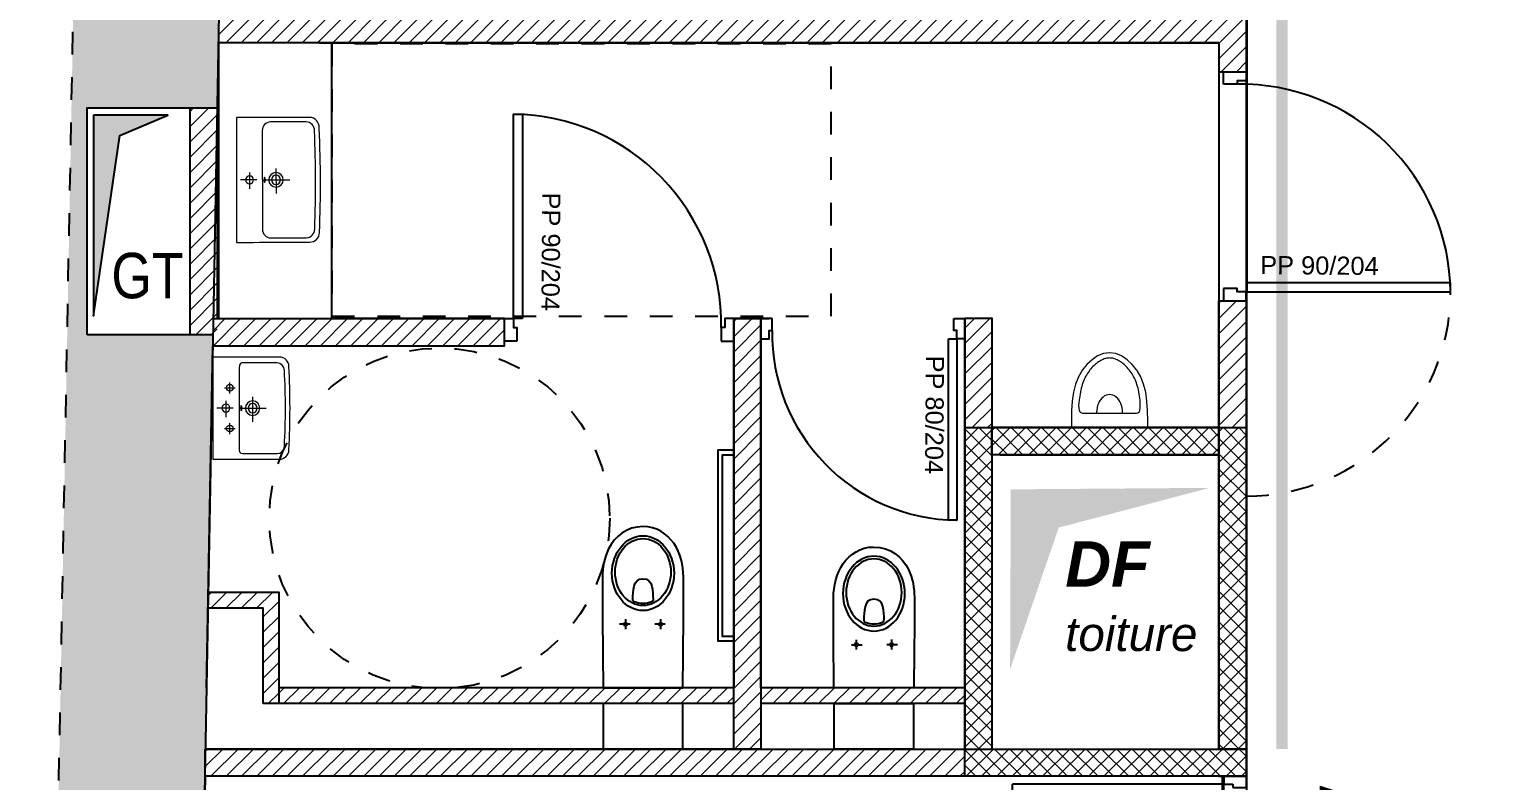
# Model space of a CAD drawing. Extents: x -27.9 to 24.1, y -8.6 to 57.6.
# Drawn here: x -16.51 to -10.08, y 0.5 to 3.81 of the extents above; entities that cross this region are included whole.
import ezdxf

# ---------------------------------------------------------------- set-up
doc = ezdxf.new("R2010")
doc.units = 0
doc.header["$LTSCALE"] = 0.002
for name, pattern in [('CACHE', [0.375, 0.25, -0.125]), ('CONTINU', [0]), ('DASHED', [0.75, 0.5, -0.25]), ('HIDDEN2', [0.1875, 0.125, -0.0625])]:
    doc.linetypes.add(name, pattern=pattern)
for name, color, linetype in [('01-STR_MACONNERIE_HACH', 252, 'Continuous'), ('02-CL HACH PLATRE', 6, 'Continuous'), ('A-Etiquettes', 7, 'Continuous'), ('A-legende', 7, 'Continuous'), ('Exit- Etiquette-incendie', 1, 'Continuous')]:
    doc.layers.add(name, color=color, linetype=linetype)
doc.layers.add('A-MOQUETTE', color=7, linetype='Continuous', true_color=0xe0e9ff)
doc.layers.add('A-portes', color=7, linetype='Continuous', lineweight=25)
doc.styles.add('COTE 100', font='arial.ttf', dxfattribs={"height": 0.15})
doc.styles.get("Standard").update_dxf_attribs({"font": 'ARIALN.TTF'})
doc.styles.add('verdana', font='swissc.ttf')

# ---------------------------------------------------------------- blocks, each defined once
blk = doc.blocks.new('wc PMR')
for points in [[(-0.4001, 0.2411), (-0.4001, 0.2611), (-0.3501, 0.2611), (-0.3501, 1.0611), (-0.4001, 1.0611), (-0.4001, 1.0811), (-0.3301, 1.0811), (-0.3301, 0.2411), (-0.4001, 0.2411)], [(0.1752, -0.035), (0.1752, -0.235), (-0.1753, -0.235), (-0.1753, -0.035), (0.1752, -0.035)]]:
    blk.add_lwpolyline(points)
for points in [[(-0.1356, 0.6717), (-0.1047, 0.7143), (-0.0611, 0.745), (-0.0001, 0.745)], [(-0.1783, 0.5239), (-0.1779, 0.5716), (-0.1666, 0.629), (-0.1356, 0.6717)], [(-0.078, 0.3365), (-0.078, 0.3365), (-0.078, 0.2933), (-0.078, 0.2933)], [(0.0773, 0.3369), (0.0773, 0.3369), (0.0773, 0.2936), (0.0773, 0.2936)], [(-0.0985, 0.3147), (-0.0985, 0.3147), (-0.0522, 0.3147), (-0.0522, 0.3147)], [(0.0568, 0.3151), (0.0568, 0.3151), (0.1031, 0.3151), (0.1031, 0.3151)], [(0.1752, 0.035), (0.1752, 0.035), (-0.1754, 0.035), (-0.1754, 0.035)]]:
    blk.add_open_spline(points, degree=3)
for points, knots in [([(-0.0001, 0.745), (-0.0001, 0.745), (0.0724, 0.7449), (0.1234, 0.7019), (0.1515, 0.6466)], [0.5714286, 0.5714286, 0.5714286, 0.5714286, 0.5714286, 0.7142857, 0.7142857, 0.7142857, 0.7142857]), ([(-0.0002, 0.7044), (0.0752, 0.7044), (0.1364, 0.6306), (0.1364, 0.5396), (0.1364, 0.5396), (0.1364, 0.4486), (0.0753, 0.3748), (-0.0002, 0.3748), (-0.0002, 0.3748), (-0.0756, 0.3748), (-0.1368, 0.4486), (-0.1368, 0.5396), (-0.1368, 0.5396), (-0.1368, 0.6306), (-0.0756, 0.7044), (-0.0002, 0.7044)], [0, 0, 0, 0, 0.25, 0.25, 0.25, 0.25, 0.5, 0.5, 0.5, 0.5, 0.75, 0.75, 0.75, 0.75, 1, 1, 1, 1]), ([(-0.0001, 0.6924), (0.0676, 0.6924), (0.1225, 0.6262), (0.1225, 0.5446), (0.1225, 0.5446), (0.1225, 0.463), (0.0676, 0.3968), (-0.0001, 0.3968), (-0.0001, 0.3968), (-0.0678, 0.3968), (-0.1227, 0.463), (-0.1228, 0.5446), (-0.1228, 0.5446), (-0.1228, 0.6262), (-0.0678, 0.6924), (-0.0001, 0.6924)], [0, 0, 0, 0, 0.25, 0.25, 0.25, 0.25, 0.5, 0.5, 0.5, 0.5, 0.75, 0.75, 0.75, 0.75, 1, 1, 1, 1]), ([(0.1515, 0.6466), (0.1515, 0.6466), (0.1711, 0.6078), (0.178, 0.5626), (0.1783, 0.5236)], [0.7142857, 0.7142857, 0.7142857, 0.7142857, 0.7142857, 0.8571429, 0.8571429, 0.8571429, 0.8571429]), ([(-0.1754, 0.035), (-0.1754, 0.035), (-0.1787, 0.3113), (-0.1791, 0.4176), (-0.1783, 0.5239)], [0.1428571, 0.1428571, 0.1428571, 0.1428571, 0.1428572, 0.2857143, 0.2857143, 0.2857143, 0.2857143]), ([(0.0445, 0.4244), (0.0446, 0.4203), (0.0419, 0.4154), (0.0382, 0.4139), (0.0382, 0.4139), (0.0262, 0.4089), (0.013, 0.4058), (0, 0.4058), (0, 0.4058), (-0.0131, 0.4058), (-0.0264, 0.4088), (-0.0385, 0.4139), (-0.0385, 0.4139), (-0.0423, 0.4155), (-0.045, 0.4204), (-0.0447, 0.4245), (-0.0447, 0.4245), (-0.0432, 0.4567), (-0.0461, 0.5154), (-0.0001, 0.5153), (-0.0001, 0.5153), (0.0459, 0.5153), (0.0439, 0.459), (0.0445, 0.4244)], [0, 0, 0, 0, 0.166667, 0.166667, 0.166667, 0.166667, 0.333333, 0.333333, 0.333333, 0.333333, 0.5, 0.5, 0.5, 0.5, 0.666667, 0.666667, 0.666667, 0.666667, 0.833333, 0.833333, 0.833333, 0.833333, 1, 1, 1, 1]), ([(0.1783, 0.5236), (0.1783, 0.5236), (0.179, 0.4174), (0.1779, 0.3112), (0.1752, 0.035)], [0.8571429, 0.8571429, 0.8571429, 0.8571429, 0.8571429, 1, 1, 1, 1]), ([(-0.0776, 0.3223), (-0.0735, 0.3223), (-0.0702, 0.319), (-0.0702, 0.3149), (-0.0702, 0.3149), (-0.0702, 0.3108), (-0.0735, 0.3074), (-0.0776, 0.3074), (-0.0776, 0.3074), (-0.0817, 0.3074), (-0.0851, 0.3108), (-0.0851, 0.3149), (-0.0851, 0.3149), (-0.0851, 0.319), (-0.0817, 0.3223), (-0.0776, 0.3223)], [0, 0, 0, 0, 0.25, 0.25, 0.25, 0.25, 0.5, 0.5, 0.5, 0.5, 0.75, 0.75, 0.75, 0.75, 1, 1, 1, 1]), ([(0.0775, 0.3223), (0.0816, 0.3223), (0.0849, 0.319), (0.0849, 0.3149), (0.0849, 0.3149), (0.0849, 0.3108), (0.0816, 0.3074), (0.0775, 0.3074), (0.0775, 0.3074), (0.0733, 0.3074), (0.07, 0.3108), (0.07, 0.3149), (0.07, 0.3149), (0.07, 0.319), (0.0733, 0.3223), (0.0775, 0.3223)], [0, 0, 0, 0, 0.25, 0.25, 0.25, 0.25, 0.5, 0.5, 0.5, 0.5, 0.75, 0.75, 0.75, 0.75, 1, 1, 1, 1])]:
    blk.add_open_spline(points, degree=3, knots=knots)
blk = doc.blocks.new('WC hand 2')
at = {"linetype": 'Continuous'}
for points, knots in [([(-101.7106, 114.8236), (-101.6352, 114.8236), (-101.574, 114.7498), (-101.574, 114.6588), (-101.574, 114.6588), (-101.574, 114.5678), (-101.6352, 114.494), (-101.7106, 114.494), (-101.7106, 114.494), (-101.7861, 114.494), (-101.8472, 114.5678), (-101.8472, 114.6588), (-101.8472, 114.6588), (-101.8472, 114.7498), (-101.7861, 114.8236), (-101.7106, 114.8236)], [0, 0, 0, 0, 0.25, 0.25, 0.25, 0.25, 0.5, 0.5, 0.5, 0.5, 0.75, 0.75, 0.75, 0.75, 1, 1, 1, 1]), ([(-101.7106, 114.8116), (-101.6428, 114.8116), (-101.5879, 114.7454), (-101.5879, 114.6638), (-101.5879, 114.6638), (-101.5879, 114.5822), (-101.6428, 114.516), (-101.7106, 114.516), (-101.7106, 114.516), (-101.7783, 114.516), (-101.8332, 114.5822), (-101.8332, 114.6638), (-101.8332, 114.6638), (-101.8332, 114.7454), (-101.7783, 114.8116), (-101.7106, 114.8116)], [0, 0, 0, 0, 0.25, 0.25, 0.25, 0.25, 0.5, 0.5, 0.5, 0.5, 0.75, 0.75, 0.75, 0.75, 1, 1, 1, 1]), ([(-101.7105, 114.8642), (-101.7105, 114.8642), (-101.638, 114.8642), (-101.587, 114.8211), (-101.5589, 114.7658)], [0.5714286, 0.5714286, 0.5714286, 0.5714286, 0.5714286, 0.7142857, 0.7142857, 0.7142857, 0.7142857]), ([(-101.5589, 114.7658), (-101.5589, 114.7658), (-101.5393, 114.727), (-101.5325, 114.6818), (-101.5322, 114.6428)], [0.7142857, 0.7142857, 0.7142857, 0.7142857, 0.7142857, 0.8571429, 0.8571429, 0.8571429, 0.8571429]), ([(-101.8869, 114.2442), (-101.8869, 114.2442), (-101.8892, 114.4305), (-101.8895, 114.5368), (-101.8887, 114.6432)], [0.1428571, 0.1428571, 0.1428571, 0.1428571, 0.1428572, 0.2857143, 0.2857143, 0.2857143, 0.2857143]), ([(-101.6659, 114.5436), (-101.6658, 114.5395), (-101.6685, 114.5347), (-101.6723, 114.5331), (-101.6723, 114.5331), (-101.6843, 114.5281), (-101.6974, 114.525), (-101.7105, 114.525), (-101.7105, 114.525), (-101.7236, 114.525), (-101.7368, 114.528), (-101.7489, 114.5331), (-101.7489, 114.5331), (-101.7527, 114.5347), (-101.7554, 114.5396), (-101.7552, 114.5437), (-101.7552, 114.5437), (-101.7536, 114.5759), (-101.7566, 114.6346), (-101.7106, 114.6345), (-101.7106, 114.6345), (-101.6645, 114.6345), (-101.6665, 114.5782), (-101.6659, 114.5436)], [0, 0, 0, 0, 0.166667, 0.166667, 0.166667, 0.166667, 0.333333, 0.333333, 0.333333, 0.333333, 0.5, 0.5, 0.5, 0.5, 0.666667, 0.666667, 0.666667, 0.666667, 0.833333, 0.833333, 0.833333, 0.833333, 1, 1, 1, 1]), ([(-101.5322, 114.6428), (-101.5322, 114.6428), (-101.5314, 114.5366), (-101.5326, 114.4304), (-101.5352, 114.2442)], [0.8571429, 0.8571429, 0.8571429, 0.8571429, 0.8571429, 1, 1, 1, 1]), ([(-101.7881, 114.4416), (-101.784, 114.4416), (-101.7806, 114.4382), (-101.7806, 114.4341), (-101.7806, 114.4341), (-101.7806, 114.43), (-101.784, 114.4267), (-101.7881, 114.4267), (-101.7881, 114.4267), (-101.7922, 114.4267), (-101.7955, 114.43), (-101.7955, 114.4341), (-101.7955, 114.4341), (-101.7955, 114.4382), (-101.7922, 114.4416), (-101.7881, 114.4416)], [0, 0, 0, 0, 0.25, 0.25, 0.25, 0.25, 0.5, 0.5, 0.5, 0.5, 0.75, 0.75, 0.75, 0.75, 1, 1, 1, 1]), ([(-101.633, 114.4416), (-101.6289, 114.4416), (-101.6256, 114.4382), (-101.6256, 114.4341), (-101.6256, 114.4341), (-101.6256, 114.43), (-101.6289, 114.4267), (-101.633, 114.4267), (-101.633, 114.4267), (-101.6371, 114.4267), (-101.6405, 114.43), (-101.6405, 114.4341), (-101.6405, 114.4341), (-101.6405, 114.4382), (-101.6371, 114.4416), (-101.633, 114.4416)], [0, 0, 0, 0, 0.25, 0.25, 0.25, 0.25, 0.5, 0.5, 0.5, 0.5, 0.75, 0.75, 0.75, 0.75, 1, 1, 1, 1])]:
    blk.add_open_spline(points, degree=3, knots=knots, dxfattribs=at)
for points in [[(-101.846, 114.7909), (-101.8151, 114.8335), (-101.7716, 114.8642), (-101.7105, 114.8642)], [(-101.8887, 114.6432), (-101.8884, 114.6909), (-101.8771, 114.7482), (-101.846, 114.7909)], [(-101.5352, 114.2442), (-101.5352, 114.2442), (-101.8869, 114.2442), (-101.8869, 114.2442)]]:
    blk.add_open_spline(points, degree=3, dxfattribs=at)
at = {"linetype": 'DASHED'}
for points in [[(-101.809, 114.4339), (-101.809, 114.4339), (-101.7627, 114.4339), (-101.7627, 114.4339)], [(-101.7884, 114.4557), (-101.7884, 114.4557), (-101.7884, 114.4125), (-101.7884, 114.4125)], [(-101.6537, 114.4343), (-101.6537, 114.4343), (-101.6074, 114.4343), (-101.6074, 114.4343)], [(-101.6332, 114.4561), (-101.6332, 114.4561), (-101.6332, 114.4128), (-101.6332, 114.4128)]]:
    blk.add_open_spline(points, degree=3, dxfattribs=at)
blk = doc.blocks.new('WC HF')
blk.add_lwpolyline([(-0.1752, 0.035), (-0.1752, 0.235), (0.1752, 0.235), (0.1752, 0.035), (-0.1752, 0.035)])
at = {"rotation": 180.0036056120651}
blk.add_blockref('WC hand 2', (-101.7183, 114.2028), dxfattribs=at)
blk = doc.blocks.new('E1147-p.dwg_01')
at = {"lineweight": 0}
for p, q in [((0.147, 0.274), (0.147, -0.273)), ((0.069, -0.389), (0.172, -0.387)), ((0.172, -0.387), (0.27, -0.38)), ((0.27, -0.38), (0.361, -0.367))]:
    blk.add_line(p, q, dxfattribs=at)
blk.add_lwpolyline([(0.361, -0.367), (0.443, -0.346), (0.516, -0.317), (0.58, -0.279), (0.587, -0.274), (0.643, -0.23), (0.691, -0.178), (0.729, -0.122), (0.753, -0.062), (0.762, 0), (0.753, 0.061), (0.729, 0.122), (0.691, 0.178), (0.643, 0.23), (0.587, 0.274), (0.516, 0.317), (0.443, 0.346), (0.361, 0.367), (0.27, 0.38), (0.172, 0.386), (0.069, 0.389), (0, 0.389), (0, -0.389), (0.069, -0.389)], dxfattribs=at)
blk.add_ellipse((0.155, 0), major_axis=(-0.181, 0), ratio=0.728687, start_param=1.570796, end_param=4.712389, dxfattribs=at)
blk.add_open_spline([(0.174, -0.308), (0.209, -0.31), (0.272, -0.313), (0.361, -0.3), (0.437, -0.281), (0.504, -0.254), (0.562, -0.221), (0.612, -0.181), (0.653, -0.137), (0.684, -0.091), (0.704, -0.045), (0.711, 0), (0.704, 0.045), (0.684, 0.091), (0.653, 0.137), (0.612, 0.181), (0.562, 0.22), (0.504, 0.254), (0.437, 0.28), (0.361, 0.3), (0.273, 0.309), (0.202, 0.321), (0.153, 0.299), (0.149, 0.283), (0.147, 0.274)], degree=3, knots=[0, 0, 0, 0, 4.097726, 7.484061, 10.556982, 13.361806, 15.964175, 18.439472, 20.836209, 23.049526, 24.995909, 26.665544, 28.335179, 30.281562, 32.494879, 34.891475, 37.366912, 39.969231, 42.774055, 45.846879, 49.233313, 53.301965, 54.114427, 55.161375, 55.161375, 55.161375, 55.161375], dxfattribs=at)
blk.add_spline([(0.147, -0.273), (0.156, -0.298), (0.174, -0.308)], degree=3, dxfattribs=at)
blk = doc.blocks.new('BLOC_ATT_RENS_100')
at = {"flags": 8}
for tag, p, height in [('N°', (-0.4156, 0.9727), 0.25), ('TITRE', (-0.4156, 0.6753), 0.21), ('SURF', (-0.4156, 0.3727), 0.15), ('EFFECTIF', (-0.4156, 0.0727), 0.15), ('HSP', (-0.4156, -0.2356), 0.15), ('REV.SOL', (-0.4156, -0.5258), 0.15), ('REV.MUR', (-0.4156, -0.8258), 0.15), ('PLAF', (-0.4156, -1.1258), 0.15)]:
    blk.add_attdef(tag, p, '', height=height, dxfattribs=at)
at = {"layer": 'Exit- Etiquette-incendie', "flags": 8}
for tag, p in [('EFFECTIF.MAX', (-0.4156, -1.414)), ('SURF.PROG', (-0.4156, -1.6479))]:
    blk.add_attdef(tag, p, '', height=0.15, dxfattribs=at)
blk = doc.blocks.new('Xref-R3-2018-11')
h = blk.add_hatch(color=256)
h.dxf.hatch_style = 1
h.paths.add_polyline_path([(-13.5068, -3.4388), (-13.5068, -4.3229), (-13.3914, -3.5288), (-13.1797, -3.4388)])
h = blk.add_hatch(color=256)
h.dxf.hatch_style = 1
h.paths.add_polyline_path([(-9.4655, -5.0874), (-9.4686, -5.8801), (-9.2544, -5.2559), (-8.5886, -5.0808)])
at = {"layer": '01-STR_MACONNERIE_HACH'}
h = blk.add_hatch(color=256, dxfattribs=at)
h.dxf.hatch_style = 1
h.paths.add_polyline_path([(-11.1808, -12.8229), (-11.2133, -13.0681), (-11.2814, -13.0673), (-11.2822, -13.1273), (-11.2323, -13.1279), (-11.2358, -13.4016), (-10.2963, -13.4136), (-10.2928, -13.1399), (-10.2428, -13.1405), (-10.242, -13.0805), (-10.3087, -13.0797), (-10.3349, -12.8336)])
h.paths.add_polyline_path([(-8.8763, -12.8523), (-8.9088, -13.0975), (-8.9769, -13.0967), (-8.9777, -13.1567), (-8.9277, -13.1573), (-8.9312, -13.431), (-7.3386, -13.4513), (-7.3351, -13.1776), (-7.2851, -13.1783), (-7.2843, -13.1183), (-7.351, -13.1174), (-7.3772, -12.8714)])
h.paths.add_polyline_path([(-5.9186, -12.89), (-5.9511, -13.1353), (-6.0192, -13.1344), (-6.02, -13.1944), (-5.97, -13.195), (-5.9735, -13.4687), (-4.3537, -13.4894), (-4.3502, -13.2157), (-4.3002, -13.2163), (-4.2995, -13.1563), (-4.3661, -13.1555), (-4.3924, -12.9095)])
h.paths.add_polyline_path([(-2.9663, -13.1734), (-3.0344, -13.1725), (-3.0351, -13.2325), (-2.9852, -13.2331), (-2.9887, -13.5068), (-2.0358, -13.519), (-2.0323, -13.2453), (-1.9823, -13.2459), (-1.9815, -13.1859), (-2.0482, -13.1851), (-2.0744, -12.939), (-2.9338, -12.9281)])
h.paths.add_polyline_path([(-0.6158, -12.9576), (-0.6483, -13.2029), (-0.7164, -13.2021), (-0.7158, -13.2621), (-0.6672, -13.2627), (-0.6707, -13.5364), (1.2439, -13.5608), (1.2474, -13.2871), (1.2974, -13.2878), (1.2982, -13.2278), (1.2482, -13.2271), (1.2513, -12.9815)])
h.paths.add_polyline_path([(2.4372, -12.9966), (2.4341, -13.2423), (2.3841, -13.2416), (2.3834, -13.3016), (2.4333, -13.3022), (2.4298, -13.5759), (3.3231, -13.5873), (3.3266, -13.3136), (3.3766, -13.3143), (3.3773, -13.2543), (3.3273, -13.2536), (3.3305, -13.008)])
h.paths.add_polyline_path([(4.5164, -13.0231), (4.5132, -13.2688), (4.4633, -13.2681), (4.4625, -13.3281), (4.5125, -13.3288), (4.509, -13.6025), (5.2829, -13.6123), (5.6572, -13.3312), (5.508, -13.1326), (5.548, -13.1025), (5.5119, -13.0546), (5.4329, -13.1139), (5.2796, -12.925), (5.1384, -13.0311)])
h.paths.add_polyline_path([(6.2975, -12.1606), (6.4362, -12.3604), (6.3568, -12.42), (6.3928, -12.468), (6.4328, -12.438), (6.582, -12.6367), (7.4765, -11.965), (7.3273, -11.7663), (7.3672, -11.7363), (7.3312, -11.6883), (7.265, -11.738), (7.1118, -11.5491)])
h.paths.add_polyline_path([(8.1297, -10.7846), (8.2683, -10.9845), (8.2018, -11.0345), (8.2378, -11.0824), (8.2778, -11.0524), (8.427, -11.2511), (9.4261, -10.5008), (9.2769, -10.3021), (9.3169, -10.2721), (9.2809, -10.2241), (9.2106, -10.2768), (9.0574, -10.0879)])
h.paths.add_polyline_path([(10.0753, -9.3235), (10.214, -9.5233), (10.1434, -9.5763), (10.1794, -9.6243), (10.2194, -9.5943), (10.3686, -9.793), (11.3829, -9.0312), (11.2337, -8.8325), (11.2737, -8.8025), (11.2377, -8.7545), (11.1894, -8.7907), (11.0362, -8.6019)])
h.paths.add_polyline_path([(12.0541, -7.8374), (12.1928, -8.0373), (12.1442, -8.0738), (12.1802, -8.1217), (12.2202, -8.0917), (12.3694, -8.2904), (13.4214, -7.5003), (13.2722, -7.3016), (13.3122, -7.2716), (13.2762, -7.2236), (13.2279, -7.2598), (13.0747, -7.0709)])
h.paths.add_polyline_path([(14.0926, -6.3065), (14.2313, -6.5064), (14.1827, -6.5428), (14.2187, -6.5908), (14.2587, -6.5608), (14.4079, -6.7595), (15.5435, -5.9066), (15.3943, -5.7079), (15.4343, -5.6779), (15.3983, -5.6299), (15.3501, -5.6661), (15.1968, -5.4772)])
h.paths.add_polyline_path([(16.9171, -4.1853), (16.2147, -4.7128), (16.3534, -4.9126), (16.3048, -4.9491), (16.3408, -4.9971), (16.3808, -4.9671), (16.53, -5.1658), (17.7385, -4.2582), (8.9892, 7.392), (8.6276, 7.1267), (8.7221, 7.0047), (7.6518, 6.1753), (7.7893, 5.9978), (7.7498, 5.9672), (7.7865, 5.9198), (7.8036, 5.933), (7.9621, 5.7717), (8.9087, 6.5052)])
h.paths.add_polyline_path([(5.3291, 4.3754), (5.2181, 4.3882), (5.0434, 3.7382), (4.9956, 3.7511), (4.9824, 3.7018), (5.2116, 3.6402), (6.4873, 4.6288), (6.3707, 4.8226), (6.42, 4.8608), (6.3833, 4.9082), (6.3437, 4.8776), (6.2062, 5.0551)])
h.paths.add_polyline_path([(-0.3535, 6.915), (-0.3555, 6.5975), (-0.4055, 6.5978), (-0.4059, 6.5378), (-0.3599, 6.5375), (-0.3613, 6.3175), (1.2498, 6.3072), (1.2512, 6.5272), (1.2866, 6.527), (1.287, 6.587), (1.237, 6.5873), (1.2391, 6.9048)])
h.paths.add_polyline_path([(-2.6665, 6.9298), (-2.6685, 6.6123), (-2.7185, 6.6126), (-2.7189, 6.5526), (-2.6728, 6.5523), (-2.6742, 6.3323), (-1.6713, 6.3259), (-1.6698, 6.5459), (-1.6238, 6.5456), (-1.6234, 6.6056), (-1.6734, 6.6059), (-1.6714, 6.9234)])
h.paths.add_polyline_path([(-5.6415, 6.9488), (-5.6435, 6.6313), (-5.6935, 6.6316), (-5.6939, 6.5716), (-5.6479, 6.5713), (-5.6493, 6.3513), (-3.9842, 6.3407), (-3.9828, 6.5607), (-3.9367, 6.5604), (-3.9364, 6.6204), (-3.9864, 6.6207), (-3.9843, 6.9382)])
h.paths.add_polyline_path([(-8.5844, 6.9676), (-8.5864, 6.6501), (-8.6364, 6.6504), (-8.6368, 6.5904), (-8.5908, 6.5901), (-8.5922, 6.3701), (-7.0592, 6.3603), (-6.9592, 6.3597), (-6.9578, 6.5797), (-6.9118, 6.5794), (-6.9114, 6.6394), (-6.9614, 6.6397), (-6.9594, 6.9572)])
h.paths.add_polyline_path([(-10.8947, 6.9824), (-10.8967, 6.6649), (-10.9467, 6.6652), (-10.9471, 6.6052), (-10.9011, 6.6049), (-10.9025, 6.3849), (-10.0021, 6.3792), (-9.9021, 6.3785), (-9.9007, 6.5985), (-9.8547, 6.5982), (-9.8543, 6.6582), (-9.9043, 6.6585), (-9.9023, 6.9761)])
h.paths.add_polyline_path([(4.0393, 4.878), (3.4848, 4.4872), (3.7999, 4.0401), (3.8323, 4.011), (4.1091, 3.9366), (4.1223, 3.9859), (4.0772, 3.998), (4.238, 4.5961)])
edge = h.paths.add_edge_path()
edge.add_line((2.615, 5.7215), (3.1695, 6.1123))
edge.add_line((3.1695, 6.1123), (3.0138, 6.3333))
edge.add_arc((1.8436, 5.4114), 1.4897, 38.23232, 77.61848)
edge.add_line((2.1631, 6.8664), (2.163, 6.8989))
edge.add_line((2.163, 6.8989), (1.9782, 6.9001))
edge.add_line((1.9782, 6.9001), (1.9761, 6.5826))
edge.add_line((1.9761, 6.5826), (1.9261, 6.5829))
edge.add_line((1.9261, 6.5829), (1.9257, 6.5229))
edge.add_line((1.9257, 6.5229), (1.9612, 6.5227))
edge.add_line((1.9612, 6.5227), (1.9598, 6.3027))
edge.add_line((1.9598, 6.3027), (2.2066, 6.3011))
edge.add_line((2.2066, 6.3011), (2.615, 5.7215))
h.paths.add_polyline_path([(-12.9803, -4.4062), (-13.5351, -4.4062), (-13.5351, -3.4062), (-12.9616, -3.4062), (-12.7786, 6.3969), (-12.2124, 6.3933), (-12.211, 6.6133), (-12.165, 6.613), (-12.1646, 6.673), (-12.2146, 6.6733), (-12.2125, 6.9908), (-12.9153, 6.9953), (-12.913, 7.3501), (-13.403, 7.3532), (-13.7899, -13.369), (-12.6008, -13.3842), (-12.5973, -13.1105), (-12.5473, -13.1111), (-12.5465, -13.0511), (-12.6132, -13.0503), (-12.6395, -12.8042), (-12.6431, -12.8042), (-13.137, -12.7979)])
h.paths.add_polyline_path([(-13.5351, -4.4062), (-13.5351, -3.4062)], flags=16)
at = {"layer": '02-CL HACH PLATRE', "lineweight": 13, "transparency": 33554687}
h = blk.add_hatch(dxfattribs=at)
h.set_pattern_fill('ANSI31', color=256, scale=0.015)
h.paths.add_polyline_path([(-11.2668, -3.0001), (-12.4315, -3.0001), (-12.954, -3.0001), (-12.9563, -3.1201), (-12.4563, -3.1201), (-11.2683, -3.1201)])
h.paths.add_polyline_path([(-8.4282, -2.9121), (-8.5484, -2.9121), (-8.5484, -3.0001), (-11.2668, -3.0001), (-11.2683, -3.1201), (-8.5484, -3.1201), (-8.5484, -3.1214), (-8.5484, -3.2472), (-8.4282, -3.2472)])
h = blk.add_hatch(dxfattribs=at)
h.set_pattern_fill('ANSI31', color=256, scale=0.015)
h.set_pattern_definition([(45, (-0.05778, 0.00021), (-0.03367596, 0.03367596), [])])
h.paths.add_polyline_path([(-13.0816, -3.4062), (-12.9616, -3.4062), (-12.9616, -4.4062), (-13.0816, -4.4062)])
h = blk.add_hatch(dxfattribs=at)
h.set_pattern_fill('ANSI31', color=256, scale=0.015)
h.paths.add_polyline_path([(-8.4283, -4.2572), (-8.5281, -4.2572), (-8.5484, -4.2572), (-8.5485, -4.8155), (-8.4283, -4.8155)])
h = blk.add_hatch(dxfattribs=at)
h.set_pattern_fill('ANSI31', color=256, scale=0.015)
h.paths.add_polyline_path([(-11.6961, -4.4546), (-11.6961, -4.3346), (-12.9789, -4.3346), (-12.9812, -4.4546)])
h = blk.add_hatch(dxfattribs=at)
h.set_pattern_fill('ANSI31', color=256, scale=0.015)
h.set_pattern_definition([(45, (-0.036284, -5e-12), (-0.03367596, 0.03367596), [])])
h.paths.add_polyline_path([(-10.6861, -4.3346), (-10.5661, -4.3346), (-10.5661, -6.2314), (-10.6861, -6.2314)])
h = blk.add_hatch(dxfattribs=at)
h.set_pattern_fill('ANSI31', color=256, scale=0.015)
h.paths.add_polyline_path([(-9.5483, -4.3346), (-9.6683, -4.3346), (-9.6683, -4.8155), (-9.5483, -4.8155)])
h = blk.add_hatch(dxfattribs=at)
h.set_pattern_fill('ANSI37', color=256, scale=0.015)
h.set_pattern_definition([(45, (19.963716, -4e-07), (-0.03367596, 0.03367596), []), (135, (19.963716, -4e-07), (-0.03367596, -0.03367596), [])])
h.paths.add_polyline_path([(-8.4284, -4.8155), (-8.5486, -4.8155), (-8.5487, -6.2314), (-8.4284, -6.2314)])
h.paths.add_polyline_path([(-8.4284, -6.2314), (-9.6683, -6.2314), (-9.6683, -6.3514), (-8.4284, -6.3514)])
h.paths.add_polyline_path([(-9.5483, -4.8155), (-9.6683, -4.8155), (-9.6683, -6.2314), (-9.5483, -6.2314)])
h = blk.add_hatch(dxfattribs=at)
h.set_pattern_fill('ANSI37', color=256, scale=0.015)
h.set_pattern_definition([(45, (7e-06, 0.10217), (-0.03367596, 0.03367596), []), (135, (7e-06, 0.10217), (-0.03367596, -0.03367596), [])])
h.paths.add_polyline_path([(-9.5484, -4.8155), (-8.5486, -4.8155), (-8.5486, -4.9355), (-9.5484, -4.9355)])
h = blk.add_hatch(dxfattribs=at)
h.set_pattern_fill('ANSI31', color=256, scale=0.015)
h.paths.add_polyline_path([(-12.6893, -5.5414), (-13.0015, -5.5414), (-13.0028, -5.6114), (-12.7593, -5.6114), (-12.7593, -6.0314), (-12.6893, -6.0314)])
h = blk.add_hatch(dxfattribs=at)
h.set_pattern_fill('ANSI31', color=256, scale=0.015)
h.paths.add_polyline_path([(-10.6861, -5.9614), (-11.3045, -5.9614), (-11.3054, -6.0314), (-10.6861, -6.0314)])
h.paths.add_polyline_path([(-9.6683, -5.9614), (-10.5661, -5.9614), (-10.5661, -6.0314), (-9.6683, -6.0314)])
h.paths.add_polyline_path([(-12.6893, -5.9614), (-12.6893, -6.0314), (-11.3054, -6.0314), (-11.3045, -5.9614)])
h = blk.add_hatch(dxfattribs=at)
h.set_pattern_fill('ANSI31', color=256, scale=0.015)
h.paths.add_polyline_path([(-13.0144, -6.2314), (-13.0144, -6.3514), (-9.6683, -6.3514), (-9.6683, -6.2314)])
at = {"linetype": 'CACHE', "ltscale": 0.1}
blk.add_line((-13.7899, -13.369), (-13.403, 7.3532), dxfattribs=at)
blk.add_line((-12.7786, 6.3969), (-13.137, -12.7979))
at = {"linetype": 'Continuous'}
for p, q in [((-10.6861, -5.9614), (-12.6893, -5.9614)), ((-9.6683, -5.9614), (-10.5661, -5.9614)), ((-10.6861, -6.0314), (-12.7593, -6.0314)), ((-9.6683, -6.0314), (-10.5661, -6.0314)), ((-10.6498, -6.2314), (-13.0144, -6.2314)), ((-8.5486, -6.3514), (-13.0166, -6.3514))]:
    blk.add_line(p, q, dxfattribs=at)
for points in [[(-8.4282, -2.9121), (-8.4282, -3.2472)], [(-8.5484, -3.1201), (-12.9563, -3.1201)], [(-12.5111, -3.1201), (-12.9563, -3.1201)], [(-12.4563, -3.1201), (-12.9563, -3.1201), (-12.9563, -4.3346), (-12.4563, -4.3346), (-12.4563, -3.1201)], [(-8.5484, -3.1201), (-8.5484, -3.2472)], [(-8.5484, -3.2472), (-8.4281, -3.2472)], [(-13.0816, -3.4062), (-12.9616, -3.4062), (-12.9616, -4.3344)], [(-12.9796, -4.4062), (-13.0816, -4.4062), (-13.0816, -3.4062)], [(-8.5484, -4.2572), (-8.5486, -6.2314)], [(-8.5484, -4.2572), (-8.4281, -4.2572)], [(-8.4283, -4.2572), (-8.4284, -5.3336)], [(-12.9789, -4.3346), (-11.6598, -4.3346)], [(-11.6961, -4.4546), (-11.6961, -4.3346)], [(-10.6861, -6.2314), (-10.6861, -4.3346)], [(-10.6498, -4.3346), (-10.5298, -4.3346)], [(-9.6683, -6.2314), (-9.6683, -4.3346)], [(-9.5483, -5.9354), (-9.5483, -4.3346)], [(-12.9812, -4.4546), (-11.6961, -4.4546)], [(-8.5486, -5.9354), (-8.5486, -4.9176), (-8.5486, -4.8155)], [(-9.512, -4.9355), (-8.5486, -4.9355)], [(-12.6893, -6.0314), (-12.6893, -5.5414), (-13.0015, -5.5414)], [(-12.7593, -6.0314), (-12.7593, -6.0314), (-12.7593, -5.6114), (-13.0028, -5.6114)], [(-8.4284, -6.2314), (-8.4284, -6.3514)], [(-8.5484, -6.3514), (-8.4284, -6.3514)]]:
    blk.add_lwpolyline(points, dxfattribs=at)
at = {"linetype": 'CONTINU'}
for points in [[(-13.0093, -5.9614), (-12.9812, -4.4546), (-11.6961, -4.4546), (-11.6961, -4.3346), (-12.4563, -4.3346), (-12.4563, -3.1201), (-12.2752, -3.1207), (-12.5111, -3.1201), (-8.5484, -3.1214), (-8.5484, -4.8155), (-9.5483, -4.8155), (-9.5483, -4.3346), (-9.6683, -4.3346), (-9.6683, -5.9614), (-10.5661, -5.9614), (-10.5661, -4.3346), (-10.6861, -4.3346), (-10.6861, -5.9614), (-12.6893, -5.9614)], [(-10.5298, -6.2314), (-9.632, -6.2314)], [(-8.5486, -6.2314), (-8.4282, -6.2314)]]:
    blk.add_lwpolyline(points, dxfattribs=at)
at = {"color": 6, "linetype": 'HIDDEN2'}
blk.add_lwpolyline([(-12.4562, -4.3243), (-10.2562, -4.3243), (-10.2562, -3.1243), (-12.4562, -3.1243), (-12.4562, -4.3243)], dxfattribs=at)
at = {"linetype": 'CONTINU'}
for points in [[(-8.5281, -3.3022), (-8.5281, -3.2472), (-8.4281, -3.2472), (-8.4281, -3.2872), (-8.4681, -3.2872), (-8.4681, -3.3022), (-8.5281, -3.3022)], [(-11.6161, -4.3346), (-11.6561, -4.3346), (-11.6561, -3.4346), (-11.6161, -3.4346)], [(-8.4281, -4.1772), (-8.4281, -4.2172), (-7.5281, -4.2172), (-7.5281, -4.1772)], [(-8.5281, -4.2022), (-8.5281, -4.2572), (-8.4281, -4.2572), (-8.4281, -4.2172), (-8.4681, -4.2172), (-8.4681, -4.2022), (-8.5281, -4.2022)], [(-11.6411, -4.4346), (-11.6961, -4.4346), (-11.6961, -4.3346), (-11.6561, -4.3346), (-11.6561, -4.3746), (-11.6411, -4.3746), (-11.6411, -4.4346)], [(-10.7411, -4.4346), (-10.6861, -4.4346), (-10.6861, -4.3346), (-10.7261, -4.3346), (-10.7261, -4.3746), (-10.7411, -4.3746), (-10.7411, -4.4346)], [(-10.6861, -4.3346), (-10.5661, -4.3346), (-10.5661, -6.2314), (-10.6861, -6.2314)], [(-10.5172, -4.3346), (-10.5661, -4.3346), (-10.5661, -4.4235), (-10.5305, -4.4235), (-10.5305, -4.3879), (-10.5172, -4.3879), (-10.5172, -4.3346)], [(-9.7172, -4.3346), (-9.6683, -4.3346), (-9.6683, -4.4235), (-9.7038, -4.4235), (-9.7038, -4.3879), (-9.7172, -4.3879), (-9.7172, -4.3346)], [(-9.5483, -4.3346), (-9.6683, -4.3346), (-9.6683, -6.2314), (-9.5483, -6.2314)], [(-9.7394, -4.4235), (-9.7038, -4.4235), (-9.7038, -5.2235), (-9.7394, -5.2235)], [(-9.6685, -4.8155), (-8.4285, -4.8155), (-8.4283, -6.3514), (-9.6683, -6.3514)], [(-9.5484, -4.8155), (-8.5486, -4.8155), (-8.5486, -4.9355), (-9.5484, -4.9355)], [(-13.0144, -6.2314), (-8.4284, -6.2314), (-8.4284, -6.3514), (-13.0144, -6.3514)]]:
    blk.add_lwpolyline(points, close=True, dxfattribs=at)
for points in [[(-13.5351, -4.4062), (-13.5351, -3.4062), (-13.0351, -3.4062)], [(-13.0351, -4.4062), (-13.5351, -4.4062)]]:
    blk.add_lwpolyline(points)
blk.add_lwpolyline([(-13.5068, -3.4388), (-13.5068, -4.3229), (-13.3914, -3.5288), (-13.1797, -3.4388)], close=True)
at = {"linetype": 'Continuous'}
blk.add_lwpolyline([(-8.4284, -6.2314), (-8.5486, -6.2314), (-8.5484, -4.2572), (-8.4282, -4.2572)], close=True, dxfattribs=at)
at = {"color": 6, "linetype": 'HIDDEN2'}
blk.add_circle((-11.9826, -5.2149), 0.75, dxfattribs=at)
at = {"linetype": 'CONTINU'}
for centre, radius, start, end in [((-8.4539, -4.2279), 0.9259, 0.66487, 90.8794), ((-11.6668, -4.3604), 0.9259, 359.1206, 89.33513), ((-9.6943, -4.4006), 0.823, 179.1206, 269.33513)]:
    blk.add_arc(centre, radius, start, end, dxfattribs=at)
at = {"linetype": 'HIDDEN2', "ltscale": 1.2}
blk.add_arc((-8.4281, -4.2172), 0.9, 270, 2.54732, dxfattribs=at)
at = {"lineweight": 18}
for centre, major_axis in [((-12.9061, -4.6398), (-0.015, 0)), ((-12.9064, -4.8193), (0, -0.015))]:
    blk.add_ellipse(centre, major_axis=major_axis, ratio=1, dxfattribs=at)
for points, knots in [([(-12.8769, -3.9992), (-12.8769, -3.9992), (-12.8769, -3.4494), (-12.8769, -3.4494), (-12.8769, -3.4494), (-12.8769, -3.4494), (-12.5544, -3.4485), (-12.5544, -3.4485), (-12.5544, -3.4485), (-12.5313, -3.4484), (-12.5123, -3.4676), (-12.5122, -3.496), (-12.5122, -3.496), (-12.5053, -3.6659), (-12.5052, -3.7864), (-12.5109, -3.9563), (-12.5109, -3.9563), (-12.5117, -3.9795), (-12.531, -3.9983), (-12.5545, -3.9984), (-12.5545, -3.9984), (-12.5545, -3.9984), (-12.8769, -3.9992), (-12.8769, -3.9992)], [0, 0, 0, 0, 0.142857, 0.142857, 0.142857, 0.142867, 0.285714, 0.285714, 0.285714, 0.285724, 0.428571, 0.428571, 0.428571, 0.428581, 0.571429, 0.571429, 0.571429, 0.571439, 0.714286, 0.714286, 0.714286, 0.714296, 1, 1, 1, 1]), ([(-12.7628, -3.9412), (-12.7628, -3.9412), (-12.7635, -3.5069), (-12.7635, -3.5069), (-12.7635, -3.5069), (-12.7635, -3.4859), (-12.7471, -3.4688), (-12.7269, -3.4687), (-12.7269, -3.4687), (-12.7269, -3.4687), (-12.5697, -3.4683), (-12.5697, -3.4683), (-12.5697, -3.4683), (-12.5495, -3.4682), (-12.5329, -3.4853), (-12.5329, -3.5063), (-12.5329, -3.5063), (-12.527, -3.6675), (-12.5267, -3.7793), (-12.5321, -3.9406), (-12.5321, -3.9406), (-12.5328, -3.9615), (-12.5485, -3.9788), (-12.5687, -3.9788), (-12.5687, -3.9788), (-12.5687, -3.9788), (-12.7259, -3.9792), (-12.7259, -3.9792), (-12.7259, -3.9792), (-12.7461, -3.9793), (-12.7627, -3.9622), (-12.7628, -3.9412)], [0, 0, 0, 0, 0.111111, 0.111111, 0.111111, 0.111121, 0.222222, 0.222222, 0.222222, 0.222232, 0.333333, 0.333333, 0.333333, 0.333343, 0.444444, 0.444444, 0.444444, 0.444454, 0.555556, 0.555556, 0.555556, 0.555566, 0.666667, 0.666667, 0.666667, 0.666677, 0.777778, 0.777778, 0.777778, 0.777788, 1, 1, 1, 1]), ([(-12.8313, -3.7113), (-12.8245, -3.7044), (-12.8134, -3.7044), (-12.8065, -3.7112), (-12.8065, -3.7112), (-12.7997, -3.718), (-12.7997, -3.7291), (-12.8065, -3.736), (-12.8065, -3.736), (-12.8133, -3.7428), (-12.8244, -3.7428), (-12.8312, -3.736), (-12.8312, -3.736), (-12.8381, -3.7292), (-12.8381, -3.7181), (-12.8313, -3.7113)], [0, 0, 0, 0, 0.2, 0.2, 0.2, 0.20001, 0.4, 0.4, 0.4, 0.40001, 0.6, 0.6, 0.6, 0.60001, 1, 1, 1, 1]), ([(-12.7563, -3.7236), (-12.7563, -3.7171), (-12.7547, -3.7119), (-12.7527, -3.7121), (-12.7527, -3.7121), (-12.7508, -3.7122), (-12.7493, -3.7176), (-12.7493, -3.7242), (-12.7493, -3.7242), (-12.7494, -3.7307), (-12.751, -3.7359), (-12.7529, -3.7357), (-12.7529, -3.7357), (-12.7548, -3.7356), (-12.7564, -3.7301), (-12.7563, -3.7236)], [0, 0, 0, 0, 0.2, 0.2, 0.2, 0.20001, 0.4, 0.4, 0.4, 0.40001, 0.6, 0.6, 0.6, 0.60001, 1, 1, 1, 1]), ([(-12.7347, -3.7238), (-12.7348, -3.7061), (-12.7205, -3.6918), (-12.7029, -3.6918), (-12.7029, -3.6918), (-12.6852, -3.6917), (-12.6709, -3.706), (-12.6708, -3.7236), (-12.6708, -3.7236), (-12.6708, -3.7412), (-12.6851, -3.7556), (-12.7027, -3.7556), (-12.7027, -3.7556), (-12.7203, -3.7557), (-12.7347, -3.7414), (-12.7347, -3.7238)], [0, 0, 0, 0, 0.2, 0.2, 0.2, 0.20001, 0.4, 0.4, 0.4, 0.40001, 0.6, 0.6, 0.6, 0.60001, 1, 1, 1, 1]), ([(-12.7228, -3.7237), (-12.7229, -3.7127), (-12.7139, -3.7037), (-12.7028, -3.7036), (-12.7028, -3.7036), (-12.6917, -3.7036), (-12.6827, -3.7126), (-12.6827, -3.7236), (-12.6827, -3.7236), (-12.6827, -3.7347), (-12.6916, -3.7437), (-12.7027, -3.7438), (-12.7027, -3.7438), (-12.7138, -3.7438), (-12.7228, -3.7348), (-12.7228, -3.7237)], [0, 0, 0, 0, 0.2, 0.2, 0.2, 0.20001, 0.4, 0.4, 0.4, 0.40001, 0.6, 0.6, 0.6, 0.60001, 1, 1, 1, 1]), ([(-12.9812, -4.9548), (-12.9812, -4.9548), (-12.9812, -4.5046), (-12.9812, -4.5046), (-12.9812, -4.5046), (-12.9812, -4.5046), (-12.688, -4.5046), (-12.688, -4.5046), (-12.688, -4.5046), (-12.6649, -4.5046), (-12.646, -4.5225), (-12.646, -4.5461), (-12.646, -4.5461), (-12.6395, -4.6684), (-12.6394, -4.7908), (-12.6456, -4.9132), (-12.6456, -4.9132), (-12.6467, -4.9363), (-12.6647, -4.9548), (-12.6882, -4.9548), (-12.6882, -4.9548), (-12.6882, -4.9548), (-12.9812, -4.9548), (-12.9812, -4.9548)], [0, 0, 0, 0, 0.142857, 0.142857, 0.142857, 0.142867, 0.285714, 0.285714, 0.285714, 0.285724, 0.428571, 0.428571, 0.428571, 0.428581, 0.571429, 0.571429, 0.571429, 0.571439, 0.714286, 0.714286, 0.714286, 0.714296, 1, 1, 1, 1]), ([(-12.8653, -4.9121), (-12.8653, -4.9121), (-12.8653, -4.5519), (-12.8653, -4.5519), (-12.8653, -4.5519), (-12.8653, -4.5314), (-12.8581, -4.5299), (-12.843, -4.5299), (-12.843, -4.5299), (-12.843, -4.5299), (-12.6974, -4.5299), (-12.6974, -4.5299), (-12.6974, -4.5299), (-12.68, -4.5299), (-12.6667, -4.545), (-12.6657, -4.5632), (-12.6657, -4.5632), (-12.6597, -4.6744), (-12.6597, -4.7856), (-12.6657, -4.8968), (-12.6657, -4.8968), (-12.6667, -4.9151), (-12.68, -4.9299), (-12.6974, -4.9299), (-12.6974, -4.9299), (-12.6974, -4.9299), (-12.8444, -4.9299), (-12.8444, -4.9299), (-12.8444, -4.9299), (-12.8509, -4.9299), (-12.8653, -4.9303), (-12.8653, -4.9121)], [0, 0, 0, 0, 0.111111, 0.111111, 0.111111, 0.111121, 0.222222, 0.222222, 0.222222, 0.222232, 0.333333, 0.333333, 0.333333, 0.333343, 0.444444, 0.444444, 0.444444, 0.444454, 0.555556, 0.555556, 0.555556, 0.555566, 0.666667, 0.666667, 0.666667, 0.666677, 0.777778, 0.777778, 0.777778, 0.777788, 1, 1, 1, 1]), ([(-12.8378, -4.7298), (-12.8378, -4.7121), (-12.8235, -4.6978), (-12.8058, -4.6978), (-12.8058, -4.6978), (-12.7882, -4.6978), (-12.7739, -4.7121), (-12.7739, -4.7298), (-12.7739, -4.7298), (-12.7739, -4.7474), (-12.7882, -4.7617), (-12.8058, -4.7617), (-12.8058, -4.7617), (-12.8235, -4.7617), (-12.8378, -4.7474), (-12.8378, -4.7298)], [0, 0, 0, 0, 0.2, 0.2, 0.2, 0.20001, 0.4, 0.4, 0.4, 0.40001, 0.6, 0.6, 0.6, 0.60001, 1, 1, 1, 1]), ([(-12.9358, -4.7171), (-12.9289, -4.7103), (-12.9179, -4.7103), (-12.911, -4.7171), (-12.911, -4.7171), (-12.9042, -4.724), (-12.9042, -4.735), (-12.911, -4.7419), (-12.911, -4.7419), (-12.9179, -4.7487), (-12.9289, -4.7487), (-12.9358, -4.7419), (-12.9358, -4.7419), (-12.9426, -4.735), (-12.9426, -4.724), (-12.9358, -4.7171)], [0, 0, 0, 0, 0.2, 0.2, 0.2, 0.20001, 0.4, 0.4, 0.4, 0.40001, 0.6, 0.6, 0.6, 0.60001, 1, 1, 1, 1]), ([(-12.8594, -4.7295), (-12.8593, -4.723), (-12.8577, -4.7178), (-12.8558, -4.718), (-12.8558, -4.718), (-12.8538, -4.7182), (-12.8523, -4.7236), (-12.8524, -4.7301), (-12.8524, -4.7301), (-12.8525, -4.7367), (-12.8541, -4.7418), (-12.856, -4.7417), (-12.856, -4.7417), (-12.8579, -4.7415), (-12.8594, -4.7361), (-12.8594, -4.7295)], [0, 0, 0, 0, 0.2, 0.2, 0.2, 0.20001, 0.4, 0.4, 0.4, 0.40001, 0.6, 0.6, 0.6, 0.60001, 1, 1, 1, 1]), ([(-12.8259, -4.7298), (-12.8259, -4.7187), (-12.8169, -4.7097), (-12.8058, -4.7097), (-12.8058, -4.7097), (-12.7947, -4.7097), (-12.7858, -4.7187), (-12.7858, -4.7298), (-12.7858, -4.7298), (-12.7858, -4.7408), (-12.7947, -4.7498), (-12.8058, -4.7498), (-12.8058, -4.7498), (-12.8169, -4.7498), (-12.8259, -4.7408), (-12.8259, -4.7298)], [0, 0, 0, 0, 0.2, 0.2, 0.2, 0.20001, 0.4, 0.4, 0.4, 0.40001, 0.6, 0.6, 0.6, 0.60001, 1, 1, 1, 1])]:
    blk.add_open_spline(points, degree=3, knots=knots, dxfattribs=at)
for points in [[(-12.7873, -3.7238), (-12.7873, -3.7238), (-12.8596, -3.7238), (-12.8596, -3.7238)], [(-12.8193, -3.6912), (-12.8193, -3.6912), (-12.8193, -3.7635), (-12.8193, -3.7635)], [(-12.7524, -3.7239), (-12.7524, -3.7239), (-12.6424, -3.7235), (-12.6424, -3.7235)], [(-12.7028, -3.6734), (-12.7028, -3.6734), (-12.7025, -3.7835), (-12.7025, -3.7835)], [(-12.9059, -4.6643), (-12.9059, -4.6643), (-12.9059, -4.6159), (-12.9059, -4.6159)], [(-12.9293, -4.6398), (-12.9293, -4.6398), (-12.8831, -4.6398), (-12.8831, -4.6398)], [(-12.9237, -4.6971), (-12.9237, -4.6971), (-12.9239, -4.7694), (-12.9239, -4.7694)], [(-12.8058, -4.6795), (-12.8058, -4.6795), (-12.8057, -4.7896), (-12.8057, -4.7896)], [(-12.8918, -4.7298), (-12.8918, -4.7298), (-12.9641, -4.7296), (-12.9641, -4.7296)], [(-12.8554, -4.7298), (-12.8554, -4.7298), (-12.7455, -4.7297), (-12.7455, -4.7297)], [(-12.9295, -4.8196), (-12.9295, -4.8196), (-12.8831, -4.8196), (-12.8831, -4.8196)], [(-12.906, -4.8443), (-12.906, -4.8443), (-12.906, -4.7955), (-12.906, -4.7955)]]:
    blk.add_open_spline(points, degree=3, dxfattribs=at)
ref = blk.add_blockref('BLOC_ATT_RENS_100', (-13.0854, -4.6397), dxfattribs=dict(xscale=0.8245668775708916, yscale=0.8245668775708916, zscale=1.601966941423554))
ref.add_attrib('TITRE', 'GT', (-13.4281, -4.2454), dxfattribs={"height": 0.2, "style": 'verdana', "flags": 8})
at = {"lineweight": 18, "xscale": 0.4330708663173978, "yscale": 0.4330708663173978, "zscale": 0.4330708663173978, "rotation": 89.99999961263066}
blk.add_blockref('E1147-p.dwg_01', (-9.0303, -4.8155), dxfattribs=at)
at = {"lineweight": 18, "xscale": -1, "rotation": 0.002912768063225712}
blk.add_blockref('wc PMR', (-11.0861, -5.9964), dxfattribs=at)
at = {"lineweight": 18, "rotation": 179.9999996955037}
blk.add_blockref('WC HF', (-10.069, -5.9964), dxfattribs=at)
at = {"char_height": 0.08, "width": 1.472401, "attachment_point": 1}
for s, insert, rotation in [('{\\fArial|b0|i0|c0|p34;PP 90/204}', (-11.4494, -3.7799), 269.50124), ('{\\fArial|b0|i0|c0|p34;PP 90/204}', (-8.3663, -4.0588), 359.50124), ('{\\fArial|b0|i0|c0|p34;PP 80/204}', (-9.7592, -4.4985), 269.50124)]:
    blk.add_mtext(s, dxfattribs=dict(at, insert=insert, rotation=rotation))
at = {"insert": (-9.2256, -5.3161), "char_height": 0.2, "width": 1.472401, "attachment_point": 1, "rotation": 359.95579, "style": 'COTE 100'}
blk.add_mtext('{\\fArial|b1|i1|c0|p34;DF\\P\\fArial|b0|i1|c0|p34;\\H0.75x;toiture}', dxfattribs=at)
blk = doc.blocks.new('P_93100')
for p, q in [((0.425, 0.93), (0.465, 0.93)), ((0.425, 0), (0.425, 0.93)), ((0.465, 0), (0.465, 0.93)), ((-0.5, -0.1), (-0.5, 0)), ((-0.5, 0), (-0.465, 0)), ((-0.465, 0), (-0.465, -0.04)), ((0.425, 0), (0.465, 0)), ((0.465, 0), (0.465, -0.04)), ((0.5, 0), (0.465, 0)), ((0.5, -0.1), (0.5, 0)), ((-0.465, -0.04), (-0.45, -0.04)), ((-0.45, -0.04), (-0.45, -0.1)), ((0.465, -0.04), (0.45, -0.04)), ((0.45, -0.04), (0.45, -0.1)), ((-0.45, -0.1), (-0.5, -0.1)), ((0.45, -0.1), (0.5, -0.1))]:
    blk.add_line(p, q)
blk.add_arc((0.465, 0), 0.9309, 92.46282, 180)

msp = doc.modelspace()

# ---------------------------------------------------------------- linework, layer by layer
at = {"ltscale": 0.01}
msp.add_lwpolyline([(-15.5045, 13.1861), (-15.6188, 7.0919), (-11.1525, 7.0919), (-11.1525, 0.5178), (-15.7387, 0.5178), (-15.8576, -5.8459), (-15.2918, -5.8564), (-15.2731, -6.0319), (-13.9985, -6.0482), (-13.9752, -5.8728), (-12.9873, -5.8854), (-12.9685, -6.0614), (-11.6939, -6.0776), (-11.6707, -5.9022), (-10.0296, -5.9232)], dxfattribs=at)
at = {"layer": 'A-legende', "linetype": 'CACHE', "ltscale": 5, "const_width": 0.05}
msp.add_lwpolyline([(-10.9946, 0.6374), (-10.9946, 7.0547)], dxfattribs=at)
at = {"layer": 'A-MOQUETTE'}
msp.add_lwpolyline([(0.1745, -0.9499), (-11.2435, -0.9499), (-11.2569, 0.5176), (-15.741, 0.5178), (-15.8598, -5.8458), (-15.2918, -5.8564), (-15.2731, -6.0319), (-13.9985, -6.0482), (-13.978, -5.894), (-12.9864, -5.894), (-12.9685, -6.0614), (-11.6939, -6.0776), (-11.6707, -5.9022), (-10.0296, -5.9232)], dxfattribs=at)
at = {"layer": 'Defpoints', "color": 63, "true_color": 0xa6c487}
msp.add_lwpolyline([(0.6951, 11.3103), (-0.5703, 13.0983), (-1.5858, 13.0738), (-1.5858, 8.4771), (-11.1473, 8.4938), (-11.1528, -0.8475), (3.0864, -0.8681), (7.1111, 2.1571), (2.398, 8.488), (2.3718, 10.4989), (1.0419, 10.8319)], close=True, dxfattribs=at)

# ---------------------------------------------------------------- block references
at = {"ltscale": 0.01}
msp.add_blockref('Xref-R3-2018-11', (-2.7244, 6.8691), dxfattribs=at)
at = {"layer": 'A-portes', "ltscale": 0.01}
ref = msp.add_blockref('P_93100', (-11.252, 0.0183), dxfattribs=dict(at, rotation=89.99999999999999))
ref.add_attrib('N°', '308', (-11.5939, -0.0027), dxfattribs={"layer": '0', "ltscale": 6, "height": 0.19924, "rotation": 270})
ref.add_attrib('NATURE/DIM', 'ALU 93', (-11.3383, 0.3749), dxfattribs={"layer": 'A-Etiquettes', "ltscale": 6, "height": 0.19924, "rotation": 270})
ref.add_attrib('FINITION', 'W172', (-11.086, 0.2121), dxfattribs={"layer": 'A-Etiquettes', "ltscale": 6, "height": 0.19924, "rotation": 270})
ref.add_attrib('FERMETURE', 'APERIO', (-10.8297, 0.4772), dxfattribs={"layer": 'A-Etiquettes', "ltscale": 6, "height": 0.19924, "rotation": 270})

doc.saveas('drawing.dxf')
